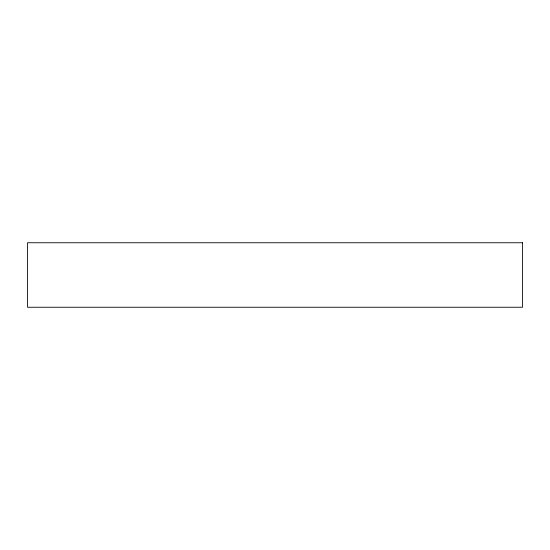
<?xml version="1.0" encoding="UTF-8"?>
<svg xmlns="http://www.w3.org/2000/svg" width="550" height="550" viewBox="0 0 550 550"><rect width="100%" height="100%" fill="white"/><g stroke="black" fill="none" stroke-linecap="round" stroke-linejoin="round"><path stroke-width="0.82" d="M522.5 242.756L27.5 242.756L27.5 307.251L522.5 307.251L522.5 242.756"/></g></svg>
